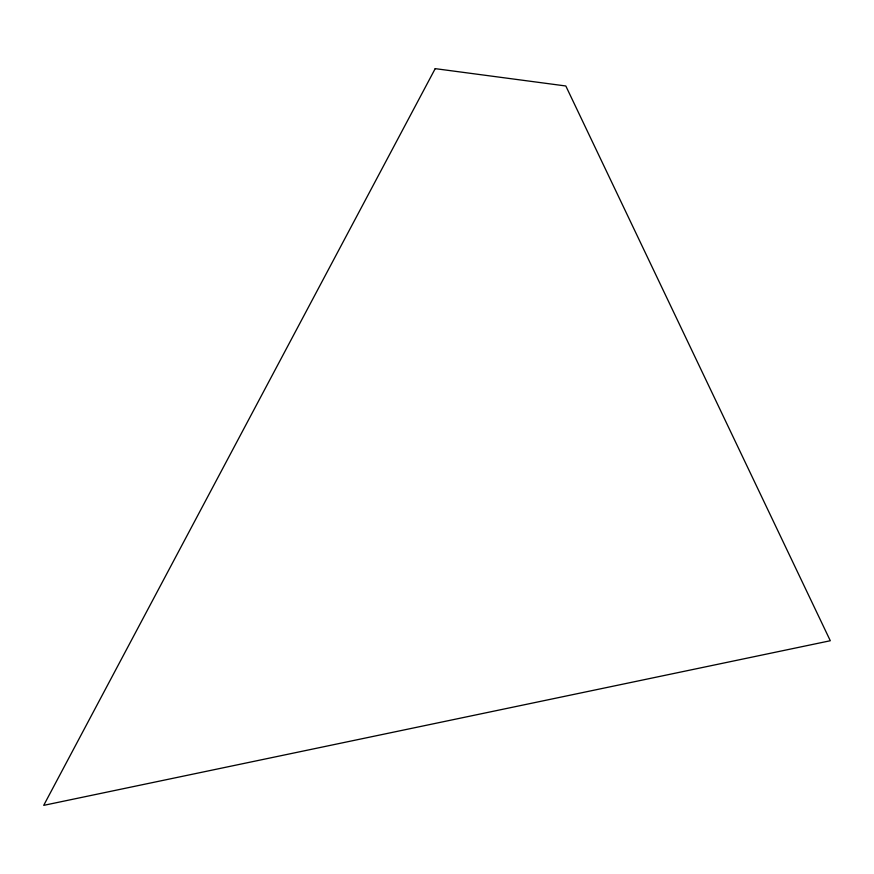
<?xml version="1.0" encoding="UTF-8"?>
<svg xmlns="http://www.w3.org/2000/svg" width="874" height="874" viewBox="0 0 874 874"><rect width="100%" height="100%" fill="white"/><g stroke="black" fill="none" stroke-linecap="round" stroke-linejoin="round"><path stroke-width="1.31" d="M435.208 68.642L43.7 805.358L830.3 640.74L565.817 85.98L435.208 68.642"/></g></svg>
